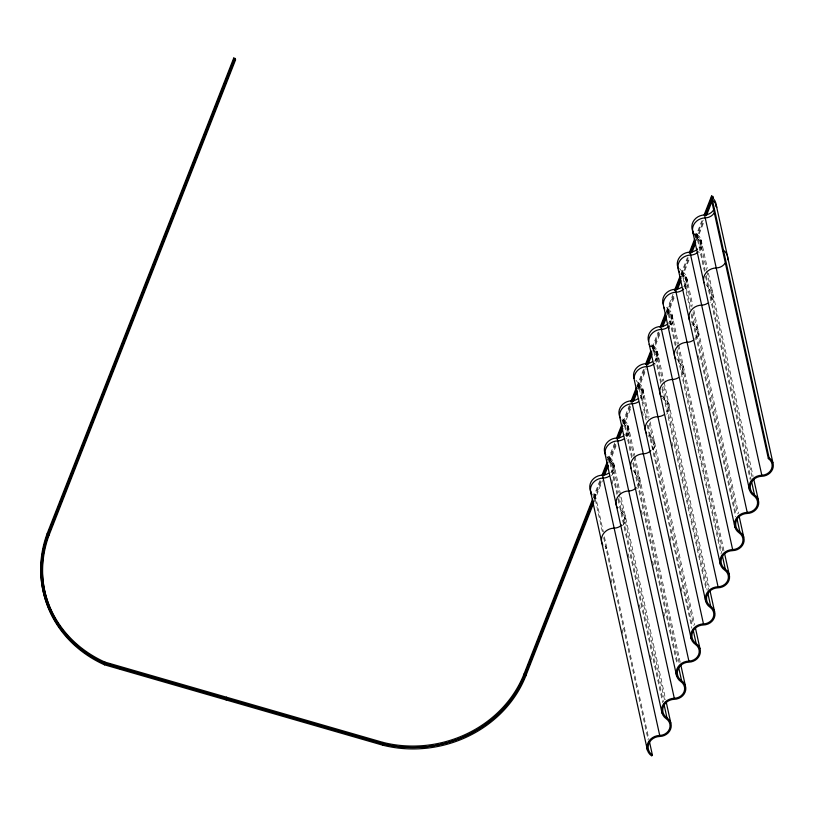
<?xml version="1.0" encoding="UTF-8"?>
<svg xmlns="http://www.w3.org/2000/svg" width="814" height="814" viewBox="0 0 814 814"><rect width="100%" height="100%" fill="white"/><g stroke="black" fill="none" stroke-linecap="round" stroke-linejoin="round"><path stroke-width="0.61" stroke-dasharray="4.07 3.05" d="M593.172 497.73L600.142 479.975M608.027 459.869L614.997 442.124M622.883 422.008L629.385 405.443M636.813 386.518L643.772 368.773M652.126 347.476L658.16 332.102M666.513 310.806L673.015 294.241M680.911 274.125L687.403 257.56M695.298 237.454L701.8 220.889M593.945 497.924L600.905 480.179M608.333 461.253L615.76 442.317M623.188 423.392L630.148 405.647M637.576 386.711L645.003 367.786M652.431 348.86L658.933 332.295M666.361 313.37L673.789 294.434M681.674 274.328L688.176 257.763M696.062 237.647L703.031 219.902M594.23 499.348L601.658 480.423M609.086 461.487L616.513 442.562M623.941 423.636L630.901 405.891M637.871 388.136L645.756 368.03M652.716 350.285L660.144 331.349M667.114 313.604L674.541 294.678M681.501 276.933L688.929 258.007M695.889 240.252L703.784 220.146M594.067 501.912L602.431 480.616M609.391 462.871L616.819 443.945M623.778 426.2L631.206 407.265M638.166 389.519L646.062 369.403M653.021 351.658L660.449 332.733M667.409 314.987L674.837 296.062M682.264 277.126L689.692 258.201M696.662 240.456L704.079 221.52M602.34 531.552L594.444 495.645L595.176 494.79A11.355 10.226 -12.4 0 1 592.216 491.646M701.088 239.682L707.376 268.254M708.445 273.138L753.133 476.383M699.969 240.008L706.521 269.81M706.786 271.031L752.014 476.719M695.594 233.17A11.355 10.226 -12.4 0 0 697.262 234.595L705.158 270.502M706.237 275.386L750.946 478.744M694.698 233.883A12.525 11.274 -12.4 0 0 696.54 235.45L704.436 271.357M705.504 276.241L750.213 479.599M694.352 233.669L695.156 237.332M686.507 276.852L692.785 305.433M693.864 310.317L738.552 513.553M685.388 277.187L691.941 306.98M693.009 311.864L737.423 513.888M679.721 268.62A11.355 10.226 -12.4 0 0 682.681 271.764L690.842 308.893M691.92 313.777L736.09 514.672M690.119 309.747L681.949 272.619A10.185 9.178 -12.4 0 1 684.248 284.585M691.188 314.631L735.632 516.768M698.422 355.677L699.236 359.401M709.605 406.562L710.429 410.287M671.916 314.021L678.469 343.823M678.744 345.044L723.961 550.722M670.797 314.357L677.35 344.149M677.624 345.37L722.842 551.058M666.432 307.509A11.355 10.226 -12.4 0 0 668.091 308.933L675.986 344.841M677.065 349.725L721.774 553.082M675.264 345.696L667.368 309.788A10.185 9.178 -12.4 0 1 668.375 323.311M676.607 351.801L721.051 553.937M668.945 325.101L669.749 328.764M657.336 351.19L663.888 380.993M664.153 382.214L709.106 586.65M656.216 351.526L662.769 381.318M663.837 386.202L708.536 589.468M651.841 344.678A11.355 10.226 -12.4 0 0 653.51 346.103L661.406 382.01M662.474 386.894L707.193 590.262M650.946 345.39A12.525 11.274 -12.4 0 0 652.787 346.968L660.948 384.086M662.016 388.97L706.196 589.875M671.977 442.429L672.802 446.153M642.755 388.359L649.033 416.941M650.111 421.825L694.79 625.071M641.636 388.695L648.188 418.498M649.257 423.382L693.67 625.396M635.968 380.138A11.355 10.226 -12.4 0 0 638.929 383.282L647.089 420.4M648.158 425.284L692.338 626.19M646.092 420.034L638.196 384.137A10.185 9.178 -12.4 0 1 640.496 396.092M647.171 424.918L691.88 628.286M642.46 411.65L643.264 415.313M669.953 536.701L670.767 540.425M681.135 587.586L681.959 591.31M628.164 425.539L634.716 455.331M634.991 456.552L680.209 662.24M627.045 425.864L633.597 455.667M633.872 456.888L679.364 663.807M622.669 419.027A11.355 10.226 -12.4 0 0 624.338 420.451L632.234 456.349M633.577 462.454L677.747 663.359M621.774 419.729A12.525 11.274 -12.4 0 0 623.616 421.306L631.776 458.424M632.854 463.308L677.024 664.214M641.452 510.561L642.266 514.285M652.635 561.457L653.459 565.181M663.827 612.342L664.641 616.066M613.583 462.708L665.628 699.409M612.464 463.034L619.016 492.836M619.281 494.057L664.509 699.735M608.089 456.196A11.355 10.226 -12.4 0 0 609.757 457.621L617.653 493.528M618.721 498.412L663.441 701.77M607.193 456.898A12.525 11.274 -12.4 0 0 609.035 458.475L616.92 494.383M617.999 499.267L662.708 702.624M606.847 456.685L607.651 460.348M611.945 479.894L612.749 483.557M628.225 553.937L629.049 557.661M639.417 604.833L640.231 608.557M650.61 655.728L651.424 659.452M595.176 494.79L603.337 531.918M604.405 536.802L648.85 738.939M603.683 537.657L648.127 739.794M610.917 578.703L611.731 582.427M622.1 629.588L622.924 633.312M611.528 475.62A11.355 10.226 -12.4 0 0 610.398 460.551A11.355 10.226 -12.4 0 1 607.437 457.407M694.953 234.381A11.355 10.226 -12.4 0 0 697.913 237.525A11.355 10.226 -12.4 0 1 699.033 252.594M681.654 273.27A11.355 10.226 -12.4 0 0 683.322 274.694A11.355 10.226 -12.4 0 1 684.442 289.774M667.073 310.449A11.355 10.226 -12.4 0 0 668.742 311.874A11.355 10.226 -12.4 0 1 671.296 325.203M651.19 345.899A11.355 10.226 -12.4 0 0 654.151 349.043A11.355 10.226 -12.4 0 1 655.28 364.112M637.901 384.788A11.355 10.226 -12.4 0 0 639.57 386.212A11.355 10.226 -12.4 0 1 640.689 401.282M622.028 420.238A11.355 10.226 -12.4 0 0 624.989 423.382A11.355 10.226 -12.4 0 1 626.108 438.451M594.149 496.296A11.355 10.226 -12.4 0 0 595.817 497.72L595.095 498.575A12.525 11.274 -12.4 0 1 593.253 497.008M697.181 238.38A10.185 9.178 -12.4 0 1 699.47 250.346M680.758 273.982A12.525 11.274 -12.4 0 0 682.6 275.559A10.185 9.178 -12.4 0 1 684.889 287.515M666.178 311.152A12.525 11.274 -12.4 0 0 668.009 312.729A10.185 9.178 -12.4 0 1 670.309 324.684M653.428 349.898A10.185 9.178 -12.4 0 1 655.718 361.854M637.006 385.49A12.525 11.274 -12.4 0 0 638.848 387.067A10.185 9.178 -12.4 0 1 641.137 399.023M622.425 422.67A12.525 11.274 -12.4 0 0 624.257 424.236A10.185 9.178 -12.4 0 1 626.556 436.192M609.676 461.406A10.185 9.178 -12.4 0 1 611.965 473.372M594.444 495.645A12.525 11.274 -12.4 0 1 592.612 494.078M609.035 458.475A10.185 9.178 -12.4 0 1 611.324 470.431M623.616 421.306A10.185 9.178 -12.4 0 1 624.623 434.818M652.787 346.968A10.185 9.178 -12.4 0 1 655.077 358.923M696.54 235.45A10.185 9.178 -12.4 0 1 698.829 247.405M697.262 234.595A11.355 10.226 -12.4 0 1 699.816 247.924M682.681 271.764A11.355 10.226 -12.4 0 1 683.801 286.833M668.091 308.933A11.355 10.226 -12.4 0 1 669.22 324.003M653.51 346.103A11.355 10.226 -12.4 0 1 654.629 361.182M638.929 383.282A11.355 10.226 -12.4 0 1 640.048 398.351M624.338 420.451A11.355 10.226 -12.4 0 1 625.467 435.521M609.757 457.621A11.355 10.226 -12.4 0 1 610.876 472.69M622.537 525.691A11.355 10.226 -12.4 0 0 621.408 510.622A11.355 10.226 -12.4 0 1 618.447 507.478M705.952 284.452A11.355 10.226 -12.4 0 0 708.913 287.596A11.355 10.226 -12.4 0 1 710.042 302.666M691.371 321.622A11.355 10.226 -12.4 0 0 694.332 324.766A11.355 10.226 -12.4 0 1 695.451 339.835M676.79 358.791A11.355 10.226 -12.4 0 0 679.751 361.935A11.355 10.226 -12.4 0 1 680.87 377.004M662.199 395.96A11.355 10.226 -12.4 0 0 665.16 399.104A11.355 10.226 -12.4 0 1 666.29 414.173M648.911 434.849A11.355 10.226 -12.4 0 0 650.579 436.273A11.355 10.226 -12.4 0 1 653.133 449.613M633.038 470.309A11.355 10.226 -12.4 0 0 635.999 473.453A11.355 10.226 -12.4 0 1 637.118 488.522M605.158 546.367A11.355 10.226 -12.4 0 0 606.827 547.791L606.094 548.646A12.525 11.274 -12.4 0 1 604.263 547.069M708.19 288.451A10.185 9.178 -12.4 0 1 710.48 300.407M691.768 324.053A12.525 11.274 -12.4 0 0 693.609 325.62A10.185 9.178 -12.4 0 1 694.617 339.143M679.018 362.79A10.185 9.178 -12.4 0 1 681.308 374.755M662.596 398.392A12.525 11.274 -12.4 0 0 664.438 399.959A10.185 9.178 -12.4 0 1 666.727 411.925M648.015 435.561A12.525 11.274 -12.4 0 0 649.857 437.128A10.185 9.178 -12.4 0 1 652.146 449.094M635.266 474.308A10.185 9.178 -12.4 0 1 637.555 486.263M620.685 511.477A10.185 9.178 -12.4 0 1 622.975 523.433"/><path stroke-width="1.22" d="M593.61 503.093L525.834 675.824A115.15 103.673 -12.4 0 1 382.794 745.197L104.518 664.824A121.449 109.341 -12.4 0 1 47.578 534.645L47.273 533.272L233.73 58.069L235.246 58.506L235.551 59.89L49.105 535.063A119.821 107.875 -12.4 0 0 105.291 663.502L383.282 743.772A113.533 102.208 -12.4 0 0 524.318 675.386L593.019 500.295M47.578 534.645L234.025 59.453L233.73 58.069M49.105 535.063L48.799 533.689L235.246 58.506M524.318 675.386L524.013 674.002L592.714 498.911M601.994 475.244L607.102 462.23M616.381 438.573L621.957 424.379M630.779 401.902L636.345 387.698M645.634 364.041L650.732 351.027M660.022 327.36L665.587 313.166M674.409 290.69L679.975 276.495M689.265 252.828L694.83 238.634M704.12 214.977L711.548 196.042L713.064 196.479L713.369 197.863L711.853 197.426L711.121 198.28L768.345 458.567A10.185 9.178 -12.4 0 1 771.56 468.772A10.185 9.178 -12.4 0 1 761.812 475.234A12.525 11.274 -12.4 0 0 749.826 483.19A12.525 11.274 -12.4 0 0 753.764 495.736A10.185 9.178 -12.4 0 1 756.969 505.942A10.185 9.178 -12.4 0 1 747.221 512.413A12.525 11.274 -12.4 0 0 735.235 520.36A12.525 11.274 -12.4 0 0 739.183 532.905A10.185 9.178 -12.4 0 1 742.388 543.111A10.185 9.178 -12.4 0 1 732.641 549.582A12.525 11.274 -12.4 0 0 720.655 557.529A12.525 11.274 -12.4 0 0 724.592 570.075A10.185 9.178 -12.4 0 1 727.808 580.28A10.185 9.178 -12.4 0 1 718.05 586.752A12.525 11.274 -12.4 0 0 706.074 594.698A12.525 11.274 -12.4 0 0 710.011 607.244A10.185 9.178 -12.4 0 1 713.217 617.46A10.185 9.178 -12.4 0 1 703.469 623.921A12.525 11.274 -12.4 0 0 691.483 631.868A12.525 11.274 -12.4 0 0 695.431 644.423A10.185 9.178 -12.4 0 1 698.636 654.629A10.185 9.178 -12.4 0 1 688.888 661.09A12.525 11.274 -12.4 0 0 676.902 669.037A12.525 11.274 -12.4 0 0 680.84 681.593A10.185 9.178 -12.4 0 1 684.045 691.798A10.185 9.178 -12.4 0 1 674.297 698.259A12.525 11.274 -12.4 0 0 662.321 706.216A12.525 11.274 -12.4 0 0 666.259 718.762A10.185 9.178 -12.4 0 1 669.464 728.968A10.185 9.178 -12.4 0 1 659.716 735.429A12.525 11.274 -12.4 0 0 647.73 743.386A12.525 11.274 -12.4 0 0 651.678 755.931L652.401 755.077L649.399 741.422M602.767 475.447L607.865 462.433M617.154 438.766L622.262 425.753M632.01 400.915L637.118 387.902M646.397 364.234L651.505 351.221M661.253 326.383L665.893 314.55M675.64 289.703L680.748 276.689M690.028 253.032L695.136 240.018M704.883 215.171L711.853 197.426A11.355 10.226 -12.4 0 1 715.984 206.715M525.834 675.824L525.529 674.44L593.304 501.719M603.52 475.691L607.692 465.038M618.365 437.83L622.079 428.368M632.763 401.149L636.935 390.506M647.15 364.479L651.79 352.645M662.006 326.618L666.178 315.974M676.393 289.947L681.033 278.113M690.781 253.266L695.421 241.443M705.636 215.415L711.67 200.03M604.751 474.704L608.465 465.242M619.139 438.024L622.852 428.561M633.526 401.353L637.24 391.89M647.913 364.672L652.095 354.029M662.769 326.821L666.483 317.358M677.624 288.96L680.87 280.677M692.012 252.289L695.726 242.816M706.41 215.608L711.975 201.414M711.762 201.211L712.494 200.356A11.355 10.226 -12.4 0 1 716.717 207.519M722.771 251.282L723.504 250.427A11.355 10.226 -12.4 0 1 727.645 259.717M768.345 458.567L769.077 457.712L711.548 196.042M234.025 59.453L235.551 59.89M48.799 533.689A119.821 107.875 -12.4 0 0 104.986 662.118L382.987 742.399A113.533 102.208 -12.4 0 0 524.013 674.002M47.273 533.272A121.449 109.341 -12.4 0 0 104.223 663.441L382.488 743.803A115.15 103.673 -12.4 0 0 525.529 674.44M716.32 205.443L772.903 462.8M714.326 208.486A10.185 9.178 -12.4 0 1 704.578 214.957L761.812 475.234M753.683 478.866L758.322 499.969M751.485 481.227L754.486 494.881A11.355 10.226 -12.4 0 1 758.068 506.257A11.355 10.226 -12.4 0 1 747.201 513.471A11.355 10.226 -12.4 0 0 736.334 520.675A11.355 10.226 -12.4 0 0 739.906 532.051A11.355 10.226 -12.4 0 1 743.477 543.426A11.355 10.226 -12.4 0 1 732.61 550.64A11.355 10.226 -12.4 0 0 721.753 557.844A11.355 10.226 -12.4 0 0 725.325 569.22A11.355 10.226 -12.4 0 1 728.896 580.606A11.355 10.226 -12.4 0 1 718.029 587.81A11.355 10.226 -12.4 0 0 707.163 595.014A11.355 10.226 -12.4 0 0 710.734 606.389A11.355 10.226 -12.4 0 1 714.316 617.775A11.355 10.226 -12.4 0 1 703.449 624.979A11.355 10.226 -12.4 0 0 692.582 632.183A11.355 10.226 -12.4 0 0 696.153 643.569A11.355 10.226 -12.4 0 1 699.725 654.944A11.355 10.226 -12.4 0 1 688.858 662.148A11.355 10.226 -12.4 0 0 677.991 669.362A11.355 10.226 -12.4 0 0 681.572 680.738A11.355 10.226 -12.4 0 1 685.144 692.114A11.355 10.226 -12.4 0 1 674.277 699.318A11.355 10.226 -12.4 0 0 663.41 706.532A11.355 10.226 -12.4 0 0 666.981 717.907A11.355 10.226 -12.4 0 1 670.563 729.283A11.355 10.226 -12.4 0 1 659.696 736.487A11.355 10.226 -12.4 0 0 648.829 743.701A11.355 10.226 -12.4 0 0 652.401 755.077M692.958 232.773L749.541 490.13M697.547 248.972A10.185 9.178 -12.4 0 1 689.997 252.126L747.221 512.413M739.092 516.035L743.731 537.138M736.904 518.396L739.906 532.051M678.377 269.943L734.961 527.299M681.359 287.444A10.185 9.178 -12.4 0 1 675.406 289.296L732.641 549.582M724.511 553.205L729.151 574.308M722.323 555.565L725.325 569.22M663.797 307.112L720.38 564.468M666.778 324.613A10.185 9.178 -12.4 0 1 660.826 326.465L718.05 586.752M709.92 590.374L714.56 611.477M707.732 592.745L710.734 606.389M649.206 344.291L705.789 601.638M652.187 361.782A10.185 9.178 -12.4 0 1 646.245 363.634L703.469 623.921M695.339 627.553L699.979 648.646M693.152 629.914L696.153 643.569M691.208 638.807L634.625 381.461A12.525 11.274 -12.4 0 1 646.886 366.565A10.185 9.178 -12.4 0 0 654.436 363.41M637.606 398.952A10.185 9.178 -12.4 0 1 631.654 400.803L688.888 661.09M680.758 664.723L685.398 685.826M678.571 667.083L681.572 680.738M676.627 675.986L620.044 418.63A12.525 11.274 -12.4 0 1 632.305 403.734A10.185 9.178 -12.4 0 0 638.247 401.882M623.025 436.121A10.185 9.178 -12.4 0 1 617.073 437.973L674.297 698.259M666.167 701.892L670.807 722.995M663.98 704.252L666.981 717.907M662.036 713.156L605.453 455.799A12.525 11.274 -12.4 0 1 617.714 440.913A10.185 9.178 -12.4 0 0 623.666 439.061M608.434 473.29A10.185 9.178 -12.4 0 1 602.492 475.142L659.716 735.429M590.872 492.969L647.456 750.325M383.282 743.772L382.987 742.399L382.794 745.197M226.689 698.554L226.384 697.171L226.139 699.938M120.177 668.05L120.482 669.434M109.921 663.542L110.226 664.926M104.986 662.118L105.291 663.502M104.223 663.441L104.518 664.824M714.061 213.176A10.185 9.178 -12.4 0 1 705.229 217.887A12.525 11.274 -12.4 0 0 693.915 234.92M698.188 251.902A10.185 9.178 -12.4 0 1 690.638 255.057A12.525 11.274 -12.4 0 0 679.334 272.09M683.607 289.072A10.185 9.178 -12.4 0 1 676.058 292.226A12.525 11.274 -12.4 0 0 664.743 309.259M669.016 326.241A10.185 9.178 -12.4 0 1 661.477 329.395A12.525 11.274 -12.4 0 0 650.162 346.428M609.086 476.231A10.185 9.178 -12.4 0 1 603.133 478.083A12.525 11.274 -12.4 0 0 591.829 495.116M591.178 492.175A12.525 11.274 -12.4 0 1 602.492 475.142M605.769 455.006A12.525 11.274 -12.4 0 1 617.073 437.973M620.349 417.836A12.525 11.274 -12.4 0 1 631.654 400.803M633.984 378.52A12.525 11.274 -12.4 0 1 646.245 363.634M648.565 341.351A12.525 11.274 -12.4 0 1 660.826 326.465M663.145 304.182A12.525 11.274 -12.4 0 1 675.406 289.296M678.683 269.149A12.525 11.274 -12.4 0 1 689.997 252.126M693.274 231.98A12.525 11.274 -12.4 0 1 704.578 214.957M725.071 263.237A10.185 9.178 -12.4 0 1 716.228 267.948A12.525 11.274 -12.4 0 0 703.968 282.845M707.6 303.266A10.185 9.178 -12.4 0 1 701.648 305.118A12.525 11.274 -12.4 0 0 689.387 320.014M693.009 340.435A10.185 9.178 -12.4 0 1 687.067 342.297A12.525 11.274 -12.4 0 0 675.752 359.32M678.428 377.615A10.185 9.178 -12.4 0 1 672.476 379.466A12.525 11.274 -12.4 0 0 661.172 396.489M663.848 414.784A10.185 9.178 -12.4 0 1 657.895 416.636A12.525 11.274 -12.4 0 0 646.591 433.669M650.854 450.651A10.185 9.178 -12.4 0 1 643.314 453.805A12.525 11.274 -12.4 0 0 631.054 468.691M636.273 487.82A10.185 9.178 -12.4 0 1 628.723 490.974A12.525 11.274 -12.4 0 0 617.419 508.007M621.692 524.989A10.185 9.178 -12.4 0 1 614.143 528.144A12.525 11.274 -12.4 0 0 602.838 545.177M769.077 457.712A11.355 10.226 -12.4 0 1 772.649 469.088A11.355 10.226 -12.4 0 1 761.782 476.292A11.355 10.226 -12.4 0 0 750.915 483.506A11.355 10.226 -12.4 0 0 754.486 494.881"/></g></svg>
